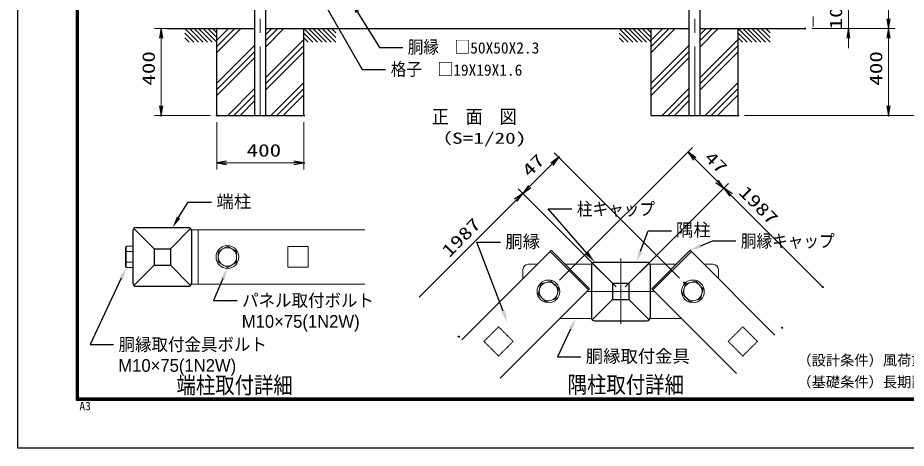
# Model space of a CAD drawing. Units: millimetres, scale not verified. Extents: x -4200 to 4200, y -2970 to 2970.
# Drawn here: x -4200 to -109, y -2970 to -990 of the extents above; entities that cross this region are included whole.
import ezdxf
from ezdxf.enums import TextEntityAlignment as Align

# ---------------------------------------------------------------- set-up
doc = ezdxf.new("R2010")
doc.units = ezdxf.units.MM
doc.header["$LTSCALE"] = 10
doc.header["$PDMODE"] = 32
doc.header["$PDSIZE"] = 5
for name, pattern in [('USER1', [0.375, 0.25, -0.125]), ('USER2', [1.125, 0.75, -0.125, 0.125, -0.125]), ('USER3', [50.8, 31.75, -6.35, 6.35, -6.35])]:
    doc.linetypes.add(name, pattern=pattern)
for name, color, linetype, lineweight in [('0-0_D-TTL-TXT', 7, 'Continuous', 25), ('0-1_D-STR-TXT', 7, 'Continuous', 25), ('0-2_D-STR2', 7, 'Continuous', 13), ('0-3_D-STR3', 3, 'Continuous', 13), ('0-4_D-STR1', 1, 'Continuous', 25), ('0-5_D-BMK', 2, 'USER2', 13), ('0-6_D-STR-DIM', 7, 'Continuous', 13), ('0-7_0', 7, 'Continuous', 25), ('0-9_D-STR4', 7, 'Continuous', 25), ('0-A_D-BGD', 7, 'Continuous', 25), ('0-C_D-TTL', 7, 'Continuous', 25)]:
    doc.layers.add(name, color=color, linetype=linetype, lineweight=lineweight)
doc.layers.add('0-8_Defpoints', color=8, linetype='Continuous')
doc.styles.add('ＭＳ ゴシック', font='')
doc.styles.add('ＭＳ Ｐゴシック', font='')
doc.styles.get('ＭＳ ゴシック').set_extended_font_data('MS Gothic')
doc.styles.get('ＭＳ Ｐゴシック').set_extended_font_data('MS PGothic')

# ---------------------------------------------------------------- blocks, each defined once
blk = doc.blocks.new('DARROWS')
at = {"layer": '0-7_0'}
blk.add_line((0, 0), (-9.991, 0), dxfattribs=at)
blk.add_lwpolyline([(-10, -1.667), (0, 0), (-10, 1.667)], dxfattribs=at)
blk = doc.blocks.new('MLeader1')
at = {"layer": '0-1_D-STR-TXT'}
blk.add_lwpolyline([(-3459.5, -1908.97), (-3415.65, -1837.21), (-3307.65, -1837.21)], dxfattribs=at)
blk.add_solid([(-3451.82, -1913.66), (-3467.18, -1904.27), (-3487.66, -1955.04)], dxfattribs=at)
at = {"layer": '0-1_D-STR-TXT', "style": 'ＭＳ Ｐゴシック'}
blk.add_text('端柱', height=58.58, dxfattribs=at).set_placement((-3285.24, -1881.45), align=Align.BOTTOM_LEFT)
blk = doc.blocks.new('MLeader2')
at = {"layer": '0-1_D-STR-TXT'}
blk.add_lwpolyline([(-3255.57, -2188.81), (-3298.05, -2289.77), (-3190.05, -2289.77)], dxfattribs=at)
blk.add_solid([(-3263.86, -2185.32), (-3247.27, -2192.31), (-3234.62, -2139.04)], dxfattribs=at)
at = {"layer": '0-1_D-STR-TXT', "style": 'ＭＳ Ｐゴシック', "width": 0.95}
blk.add_text('パネル取付ボルト', height=58.56, dxfattribs=at).set_placement((-3167.04, -2336.57), align=Align.BOTTOM_LEFT)
at = {"layer": '0-1_D-STR-TXT', "style": 'ＭＳ Ｐゴシック'}
blk.add_text('M10×75(1N2W)', height=58.56, dxfattribs=at).set_placement((-3168.56, -2433.32), align=Align.BOTTOM_LEFT)
blk = doc.blocks.new('MLeader3')
at = {"layer": '0-1_D-STR-TXT'}
blk.add_lwpolyline([(-3723.16, -2187.89), (-3866.62, -2492.48), (-3758.62, -2492.48)], dxfattribs=at)
blk.add_solid([(-3731.3, -2184.06), (-3715.02, -2191.73), (-3700.15, -2139.04)], dxfattribs=at)
at = {"layer": '0-1_D-STR-TXT', "style": 'ＭＳ Ｐゴシック', "width": 0.95}
blk.add_text('胴縁取付金具ボルト', height=58.56, dxfattribs=at).set_placement((-3735.94, -2539.29), align=Align.BOTTOM_LEFT)
at = {"layer": '0-1_D-STR-TXT', "style": 'ＭＳ Ｐゴシック'}
blk.add_text('M10×75(1N2W)', height=58.56, dxfattribs=at).set_placement((-3737.13, -2636.04), align=Align.BOTTOM_LEFT)
blk = doc.blocks.new('MLeader4')
at = {"layer": '0-1_D-STR-TXT'}
blk.add_lwpolyline([(-1332.32, -2063), (-1298.07, -1969.08), (-1190.07, -1969.08)], dxfattribs=at)
blk.add_solid([(-1323.87, -2066.08), (-1340.78, -2059.91), (-1350.83, -2113.73)], dxfattribs=at)
at = {"layer": '0-1_D-STR-TXT', "style": 'ＭＳ Ｐゴシック'}
blk.add_text('隅柱', height=58.58, dxfattribs=at).set_placement((-1169.22, -2012.68), align=Align.BOTTOM_LEFT)
blk = doc.blocks.new('MLeader5')
at = {"layer": '0-1_D-STR-TXT'}
blk.add_lwpolyline([(-1964.9, -2340.15), (-2085.55, -2021.21), (-1977.55, -2021.21)], dxfattribs=at)
blk.add_solid([(-1956.48, -2336.97), (-1973.31, -2343.34), (-1945.79, -2390.66)], dxfattribs=at)
at = {"layer": '0-1_D-STR-TXT', "style": 'ＭＳ Ｐゴシック'}
blk.add_text('胴縁', height=58.58, dxfattribs=at).set_placement((-1954.87, -2065.72), align=Align.BOTTOM_LEFT)
blk = doc.blocks.new('MLeader6')
at = {"layer": '0-1_D-STR-TXT'}
blk.add_lwpolyline([(-1054.35, -2038.27), (-1001.04, -2015.82), (-893.04, -2015.82)], dxfattribs=at)
blk.add_solid([(-1050.86, -2046.56), (-1057.85, -2029.97), (-1104.12, -2059.22)], dxfattribs=at)
at = {"layer": '0-1_D-STR-TXT', "style": 'ＭＳ Ｐゴシック', "width": 0.9}
blk.add_text('胴縁キャップ', height=58.56, dxfattribs=at).set_placement((-870.36, -2063.41), align=Align.BOTTOM_LEFT)
blk = doc.blocks.new('MLeader7')
at = {"layer": '0-1_D-STR-TXT'}
blk.add_lwpolyline([(-1654.74, -2422.39), (-1715.57, -2548.86), (-1607.57, -2548.86)], dxfattribs=at)
blk.add_solid([(-1662.85, -2418.49), (-1646.63, -2426.29), (-1631.33, -2373.73)], dxfattribs=at)
at = {"layer": '0-1_D-STR-TXT', "style": 'ＭＳ Ｐゴシック'}
blk.add_text('胴縁取付金具', height=58.58, dxfattribs=at).set_placement((-1584.89, -2593.22), align=Align.BOTTOM_LEFT)
blk = doc.blocks.new('MLeader8')
at = {"layer": '0-1_D-STR-TXT'}
blk.add_lwpolyline([(-1579.35, -2073), (-1757.24, -1868.67), (-1649.24, -1868.67)], dxfattribs=at)
blk.add_solid([(-1572.56, -2067.09), (-1586.14, -2078.91), (-1543.89, -2113.73)], dxfattribs=at)
at = {"layer": '0-1_D-STR-TXT', "style": 'ＭＳ Ｐゴシック', "width": 0.9}
blk.add_text('柱キャップ', height=58.58, dxfattribs=at).set_placement((-1625.92, -1916.25), align=Align.BOTTOM_LEFT)
blk = doc.blocks.new('MLeader10')
at = {"layer": '0-1_D-STR-TXT'}
blk.add_lwpolyline([(-2636.23, -963.23), (-2535.08, -1126.39), (-2427.08, -1126.39)], dxfattribs=at)
blk.add_solid([(-2643.87, -967.97), (-2628.58, -958.49), (-2664.68, -917.34)], dxfattribs=at)
at = {"layer": '0-1_D-STR-TXT', "style": 'ＭＳ Ｐゴシック', "width": 0.9}
blk.add_text('胴縁\u3000□', height=58.56, dxfattribs=at).set_placement((-2404.4, -1170.9), align=Align.BOTTOM_LEFT)
at = {"layer": '0-1_D-STR-TXT', "style": 'ＭＳ ゴシック'}
blk.add_text('50X50X2.3', height=51.95, dxfattribs=at).set_placement((-2116.69, -1169.63), align=Align.BOTTOM_LEFT)
blk = doc.blocks.new('MLeader11')
at = {"layer": '0-1_D-STR-TXT'}
blk.add_lwpolyline([(-2806.01, -891.48), (-2614.58, -1228.23), (-2506.58, -1228.23)], dxfattribs=at)
blk.add_solid([(-2813.84, -895.92), (-2798.19, -887.03), (-2832.7, -844.53)], dxfattribs=at)
at = {"layer": '0-1_D-STR-TXT', "style": 'ＭＳ Ｐゴシック', "width": 0.9}
blk.add_text('格子\u3000□', height=58.56, dxfattribs=at).set_placement((-2482.66, -1272.89), align=Align.BOTTOM_LEFT)
at = {"layer": '0-1_D-STR-TXT', "style": 'ＭＳ ゴシック'}
blk.add_text('19X19X1.6', height=51.95, dxfattribs=at).set_placement((-2194.94, -1271.62), align=Align.BOTTOM_LEFT)

msp = doc.modelspace()

# ---------------------------------------------------------------- linework, layer by layer
at = {"layer": '0-2_D-STR2'}
for p, q in [((-2601.27, -1965.04), (-3369.62, -1965.04)), ((-3369.62, -1965.04), (-3369.62, -2215.04)), ((-1749.32, -2064.88), (-2155.25, -2470.8)), ((-1749.32, -2064.88), (-1572.55, -2241.66)), ((-1275.24, -2241.66), (-1098.47, -2064.88)), ((-1098.47, -2064.88), (-713.88, -2449.47)), ((-2601.27, -2215.04), (-3369.62, -2215.04)), ((-1572.55, -2241.66), (-1978.47, -2647.58)), ((-1275.24, -2241.66), (-890.65, -2626.24))]:
    msp.add_line(p, q, dxfattribs=at)
at = {"layer": '0-2_D-STR2', "linetype": 'USER1'}
for p, q in [((-2862.12, -2042.54), (-2957.12, -2042.54)), ((-2957.12, -2137.54), (-2957.12, -2042.54)), ((-2862.12, -2137.54), (-2862.12, -2042.54)), ((-2862.12, -2137.54), (-2957.12, -2137.54)), ((-1986.2, -2411.36), (-2053.38, -2478.54)), ((-1919.03, -2478.54), (-1986.2, -2411.36)), ((-861.59, -2411.36), (-928.76, -2478.54)), ((-861.59, -2411.36), (-794.41, -2478.54)), ((-1986.2, -2545.71), (-2053.38, -2478.54)), ((-1919.03, -2478.54), (-1986.2, -2545.71)), ((-928.76, -2478.54), (-861.59, -2545.71)), ((-794.41, -2478.54), (-861.59, -2545.71))]:
    msp.add_line(p, q, dxfattribs=at)
at = {"layer": '0-3_D-STR3'}
for p, q in [((-3369.62, -1965.04), (-3400.48, -1965.04)), ((-3700.15, -2041.04), (-3669.62, -2041.04)), ((-3700.15, -2041.04), (-3700.15, -2139.04)), ((-3669.62, -2041.04), (-3669.62, -2139.04)), ((-3234.62, -2041.04), (-3277.12, -2065.58)), ((-3234.62, -2041.04), (-3192.12, -2065.58)), ((-3704.62, -2053.31), (-3704.62, -2126.77)), ((-3704.62, -2053.31), (-3704.62, -2065.58)), ((-3700.15, -2065.58), (-3669.62, -2065.58)), ((-3277.12, -2065.58), (-3277.12, -2114.5)), ((-3192.12, -2065.58), (-3192.12, -2114.5)), ((-1743.67, -2059.22), (-1749.32, -2064.88)), ((-1572.55, -2241.66), (-1749.32, -2064.88)), ((-1743.67, -2059.22), (-1566.89, -2236)), ((-1280.9, -2236), (-1104.12, -2059.22)), ((-1098.47, -2064.88), (-1275.24, -2241.66)), ((-1104.12, -2059.22), (-1098.47, -2064.88)), ((-3700.15, -2114.5), (-3669.62, -2114.5)), ((-3234.62, -2139.04), (-3277.12, -2114.5)), ((-3234.62, -2139.04), (-3192.12, -2114.5)), ((-1848.89, -2123.73), (-1808.17, -2123.73)), ((-1679.16, -2123.73), (-1558.04, -2123.73)), ((-1168.63, -2123.73), (-1289.75, -2123.73)), ((-998.89, -2123.73), (-1039.62, -2123.73)), ((-3700.15, -2139.04), (-3669.62, -2139.04)), ((-1873.89, -2189.45), (-1873.89, -2148.73)), ((-973.89, -2189.45), (-973.89, -2148.73)), ((-1791.04, -2214.08), (-1743.64, -2201.38)), ((-1743.64, -2201.38), (-1709.05, -2235.97)), ((-1126.04, -2214.08), (-1078.64, -2201.38)), ((-1078.64, -2201.38), (-1044.05, -2235.97)), ((-3369.62, -2215.04), (-3400.48, -2215.04)), ((-1791.04, -2214.08), (-1803.74, -2261.48)), ((-1721.75, -2283.37), (-1709.05, -2235.97)), ((-1566.89, -2236), (-1572.55, -2241.66)), ((-1280.9, -2236), (-1275.24, -2241.66)), ((-1126.04, -2214.08), (-1138.74, -2261.48)), ((-1056.75, -2283.37), (-1044.05, -2235.97)), ((-1803.74, -2261.48), (-1769.15, -2296.08)), ((-1721.75, -2283.37), (-1769.15, -2296.08)), ((-1138.74, -2261.48), (-1104.15, -2296.08)), ((-1056.75, -2283.37), (-1104.15, -2296.08)), ((-1704.62, -2373.73), (-1558.04, -2373.73)), ((-1143.17, -2373.73), (-1289.75, -2373.73))]:
    msp.add_line(p, q, dxfattribs=at)
for centre, radius in [((-3234.62, -2090.04), 52.5), ((-3234.62, -2090.04), 42.5), ((-1756.39, -2248.73), 52.5), ((-1756.39, -2248.73), 42.5), ((-1091.39, -2248.73), 52.5), ((-1091.39, -2248.73), 42.5)]:
    msp.add_circle(centre, radius, dxfattribs=at)
for centre, radius, start, end in [((-3685.56, -2053.31), 19.06, 139.92558, 220.07442), ((-3635.51, -2090.04), 69.11, 159.26918, 200.73082), ((-3685.56, -2126.77), 19.06, 139.92558, 220.07442), ((-1848.89, -2148.73), 25, 90, 180), ((-998.89, -2148.73), 25, 360, 90)]:
    msp.add_arc(centre, radius, start, end, dxfattribs=at)
at = {"layer": '0-4_D-STR1'}
for p, q in [((-3108.22, -1439.1), (-3108.22, 749.9)), ((-3058.22, -1439.1), (-3058.22, 749.9)), ((-1108.22, -1439.1), (-1108.22, 749.9)), ((-1058.22, -1439.1), (-1058.22, 749.9)), ((-3108.22, -1439.1), (-3058.22, -1439.1)), ((-1108.22, -1439.1), (-1058.22, -1439.1)), ((-3665.23, -1959.44), (-3572.12, -2052.54)), ((-3654.62, -1955.04), (-3414.62, -1955.04)), ((-3497.12, -2052.54), (-3404.02, -1959.44)), ((-3669.62, -1970.04), (-3669.62, -2210.04)), ((-3399.62, -1970.04), (-3399.62, -2210.04)), ((-3572.12, -2052.54), (-3572.12, -2127.54)), ((-3572.12, -2052.54), (-3497.12, -2052.54)), ((-3497.12, -2052.54), (-3497.12, -2127.54)), ((-1554.5, -2118.12), (-1461.39, -2211.23)), ((-1543.89, -2113.73), (-1303.89, -2113.73)), ((-1386.39, -2211.23), (-1293.29, -2118.12)), ((-3665.23, -2220.65), (-3572.12, -2127.54)), ((-3572.12, -2127.54), (-3497.12, -2127.54)), ((-3404.02, -2220.65), (-3497.12, -2127.54)), ((-1558.89, -2128.73), (-1558.89, -2368.73)), ((-1288.89, -2128.73), (-1288.89, -2368.73)), ((-3654.62, -2225.04), (-3414.62, -2225.04)), ((-1461.39, -2211.23), (-1461.39, -2286.23)), ((-1461.39, -2211.23), (-1386.39, -2211.23)), ((-1386.39, -2211.23), (-1386.39, -2286.23)), ((-1554.5, -2379.33), (-1461.39, -2286.23)), ((-1461.39, -2286.23), (-1386.39, -2286.23)), ((-1293.29, -2379.33), (-1386.39, -2286.23)), ((-1543.89, -2383.73), (-1303.89, -2383.73))]:
    msp.add_line(p, q, dxfattribs=at)
for centre, start, end in [((-3654.62, -1970.04), 90, 180), ((-3414.62, -1970.04), 0, 90), ((-1543.89, -2128.73), 90, 180), ((-1303.89, -2128.73), 360, 90), ((-3654.62, -2210.04), 180, 270), ((-3414.62, -2210.04), 270, 0), ((-1543.89, -2368.73), 180, 270), ((-1303.89, -2368.73), 270, 360)]:
    msp.add_arc(centre, 15, start, end, dxfattribs=at)
at = {"layer": '0-5_D-BMK', "linetype": 'USER3'}
for p, q in [((-3083.22, -1439.1), (-3083.22, 763)), ((-1083.22, -1439.1), (-1083.22, 765.9))]:
    msp.add_line(p, q, dxfattribs=at)
at = {"layer": '0-5_D-BMK'}
for p, q in [((-1423.89, -2097.6), (-1423.89, -2399.85)), ((-1575.02, -2248.73), (-1272.77, -2248.73))]:
    msp.add_line(p, q, dxfattribs=at)
at = {"layer": '0-6_D-STR-DIM'}
for p, q in [((-190.68, 715.9), (-190.68, -994.1)), ((-375.6, -1039.1), (-375.6, -939.1)), ((-536.98, -984.1), (-536.98, -1029.1)), ((-3313.22, -1039.1), (-3570.09, -1039.1)), ((-544.48, -1039.1), (-160.68, -1039.1)), ((-544.48, -1039.1), (-345.6, -1039.1)), ((-544.48, -1039.1), (-160.68, -1039.1)), ((-3540.09, -1084.1), (-3540.09, -1394.1)), ((-375.6, -1084.1), (-375.6, -1129.1)), ((-190.68, -1084.1), (-190.68, -1394.1)), ((-3313.22, -1439.1), (-3570.09, -1439.1)), ((-3283.22, -1469.1), (-3283.22, -1687)), ((-2883.22, -1469.1), (-2883.22, -1687)), ((-853.22, -1439.1), (-160.68, -1439.1)), ((-853.22, -1439.1), (44.41, -1439.1)), ((-1705.08, -2197.51), (-1093.4, -1585.84)), ((-1153.27, -2186.85), (-1729.9, -1610.22)), ((-3238.22, -1657), (-2928.22, -1657)), ((-1843.12, -1765.87), (-1740.5, -1663.26)), ((-1082.79, -1638.87), (-980.23, -1741.43)), ((-1402.68, -2227.51), (-927.2, -1752.03)), ((-1402.68, -2227.51), (-927.2, -1752.03)), ((-1445.11, -2227.51), (-1896.15, -1776.47)), ((-1445.11, -2227.51), (-1896.15, -1776.47)), ((-2351.65, -2274.4), (-1906.75, -1829.51)), ((-916.6, -1805.07), (-493.04, -2228.63))]:
    msp.add_line(p, q, dxfattribs=at)
at = {"layer": '0-8_Defpoints'}
for p in [(-3283.22, -1039.1), (-574.48, -1039.1), (-190.68, -1039.1), (-3540.09, -1439.1), (-3283.22, -1439.1), (-3283.22, -1439.1), (-2883.22, -1439.1), (-883.22, -1439.1), (-190.68, -1439.1), (-1708.69, -1631.44), (-2883.22, -1657), (-1874.94, -1797.69), (-948.41, -1773.25), (-1132.05, -2208.07), (-1726.29, -2218.73), (-1423.89, -2248.73), (-493.04, -2228.63), (-680.01, -2415.6), (-2169.48, -2456.58)]:
    msp.add_point(p, dxfattribs=at)
at = {"layer": '0-9_D-STR4'}
for p, q in [((-3283.22, -1039.1), (-3108.22, -1039.1)), ((-3283.22, -1439.1), (-3283.22, -1039.1)), ((-3283.22, -1121.41), (-3200.92, -1039.1)), ((-3283.22, -1149.69), (-3172.64, -1039.1)), ((-3283.22, -1093.12), (-3229.2, -1039.1)), ((-3058.22, -1039.1), (-2883.22, -1039.1)), ((-3058.22, -1094.4), (-3002.93, -1039.1)), ((-3058.22, -1122.68), (-2974.65, -1039.1)), ((-3058.22, -1066.11), (-3032.22, -1040.11)), ((-1283.22, -1039.1), (-1108.22, -1039.1)), ((-1283.22, -1439.1), (-1283.22, -1039.1)), ((-1283.22, -1121.41), (-1200.92, -1039.1)), ((-1283.22, -1149.69), (-1172.64, -1039.1)), ((-1283.22, -1093.12), (-1229.2, -1039.1)), ((-1058.22, -1039.1), (-883.22, -1039.1)), ((-1058.22, -1094.4), (-1002.93, -1039.1)), ((-1058.22, -1122.68), (-974.65, -1039.1)), ((-1058.22, -1066.11), (-1032.22, -1040.11)), ((-3058.22, -1264.1), (-2883.22, -1089.1)), ((-1058.22, -1264.1), (-883.22, -1089.1)), ((-3283.22, -1291.11), (-3108.22, -1116.11)), ((-3283.22, -1319.4), (-3108.22, -1144.4)), ((-3058.22, -1292.39), (-2883.22, -1117.39)), ((-1283.22, -1291.11), (-1108.22, -1116.11)), ((-1283.22, -1319.4), (-1108.22, -1144.4)), ((-1058.22, -1292.39), (-883.22, -1117.39)), ((-3283.22, -1347.68), (-3108.22, -1172.68)), ((-3058.22, -1320.67), (-2883.22, -1145.67)), ((-1283.22, -1347.68), (-1108.22, -1172.68)), ((-1058.22, -1320.67), (-883.22, -1145.67)), ((-3035.23, -1439.1), (-2883.22, -1287.09)), ((-1035.23, -1439.1), (-883.22, -1287.09)), ((-3233.22, -1439.1), (-3108.22, -1314.1)), ((-3204.94, -1439.1), (-3108.22, -1342.39)), ((-3006.95, -1439.1), (-2883.22, -1315.38)), ((-2978.67, -1439.1), (-2883.22, -1343.66)), ((-1233.22, -1439.1), (-1108.22, -1314.1)), ((-1204.94, -1439.1), (-1108.22, -1342.39)), ((-1006.95, -1439.1), (-883.22, -1315.38)), ((-978.67, -1439.1), (-883.22, -1343.66)), ((-3176.66, -1439.1), (-3108.22, -1370.67)), ((-1176.66, -1439.1), (-1108.22, -1370.67))]:
    msp.add_line(p, q, dxfattribs=at)
for points in [[(-3283.22, -1439.1), (-2883.22, -1439.1), (-2883.22, -1039.1)], [(-1283.22, -1439.1), (-883.22, -1439.1), (-883.22, -1039.1)]]:
    msp.add_lwpolyline(points, dxfattribs=at)
at = {"layer": '0-A_D-BGD'}
for p, q in [((-3512.12, -1039.1), (-3283.22, -1039.1)), ((-3430.95, -1039.1), (-3368.08, -1101.98)), ((-3430.95, -1060.32), (-3389.29, -1101.98)), ((-3409.74, -1039.1), (-3346.86, -1101.98)), ((-3388.52, -1039.1), (-3325.65, -1101.98)), ((-3367.31, -1039.1), (-3304.44, -1101.98)), ((-3346.1, -1039.1), (-3283.22, -1101.98)), ((-3324.88, -1039.1), (-3283.22, -1080.76)), ((-3303.67, -1039.1), (-3283.22, -1059.55)), ((-2883.22, -1039.1), (-1283.22, -1039.1)), ((-2883.22, -1039.1), (-2820.35, -1101.98)), ((-2883.22, -1060.32), (-2841.57, -1101.98)), ((-2862.01, -1039.1), (-2799.14, -1101.98)), ((-2840.8, -1039.1), (-2777.93, -1101.98)), ((-2819.58, -1039.1), (-2756.71, -1101.98)), ((-2798.37, -1039.1), (-2735.5, -1101.98)), ((-2777.16, -1039.1), (-2735.5, -1080.76)), ((-2755.94, -1039.1), (-2735.5, -1059.55)), ((-1430.95, -1039.1), (-1368.08, -1101.98)), ((-1430.95, -1060.32), (-1389.29, -1101.98)), ((-1409.74, -1039.1), (-1346.86, -1101.98)), ((-1388.52, -1039.1), (-1325.65, -1101.98)), ((-1367.31, -1039.1), (-1304.44, -1101.98)), ((-1346.1, -1039.1), (-1283.22, -1101.98)), ((-1324.88, -1039.1), (-1283.22, -1080.76)), ((-1303.67, -1039.1), (-1283.22, -1059.55)), ((-883.22, -1039.1), (-574.48, -1039.1)), ((-883.22, -1039.1), (-820.35, -1101.98)), ((-883.22, -1060.32), (-841.57, -1101.98)), ((-862.01, -1039.1), (-799.14, -1101.98)), ((-840.8, -1039.1), (-777.93, -1101.98)), ((-819.58, -1039.1), (-756.71, -1101.98)), ((-798.37, -1039.1), (-735.5, -1101.98)), ((-777.16, -1039.1), (-735.5, -1080.76)), ((-755.94, -1039.1), (-735.5, -1059.55)), ((-3430.95, -1081.53), (-3410.5, -1101.98)), ((-2883.22, -1081.53), (-2862.78, -1101.98)), ((-1430.95, -1081.53), (-1410.5, -1101.98)), ((-883.22, -1081.53), (-862.78, -1101.98))]:
    msp.add_line(p, q, dxfattribs=at)
at = {"layer": '0-C_D-TTL', "color": 2}
msp.add_lwpolyline([(-4200, 2970), (4200, 2970), (4200, -2970), (-4200, -2970)], close=True, dxfattribs=at)
at = {"layer": '0-C_D-TTL'}
for points in [[(-3930, 2750), (3930, 2750), (3930, -2750), (-3930, -2750)], [(-3927.5, 2747.5), (3927.5, 2747.5), (3927.5, -2747.5), (-3927.5, -2747.5)], [(-3925, 2745), (3925, 2745), (3925, -2745), (-3925, -2745)], [(-3922.5, 2742.5), (3922.5, 2742.5), (3922.5, -2742.5), (-3922.5, -2742.5)], [(-3920, 2740), (3920, 2740), (3920, -2740), (-3920, -2740)]]:
    msp.add_lwpolyline(points, close=True, dxfattribs=at)

# ---------------------------------------------------------------- block references
at = {"layer": '0-1_D-STR-TXT'}
for name in ['MLeader11', 'MLeader10', 'MLeader1', 'MLeader8', 'MLeader4', 'MLeader5', 'MLeader6', 'MLeader3', 'MLeader2', 'MLeader7']:
    msp.add_blockref(name, (0, 0), dxfattribs=at)
at = {"layer": '0-6_D-STR-DIM', "xscale": 4.5, "yscale": 4.5}
for p, rotation in [((-190.68, -1039.1), 270), ((-3540.09, -1039.1), 90), ((-375.6, -1039.1), 90), ((-190.68, -1039.1), 90), ((-3540.09, -1439.1), 270), ((-190.68, -1439.1), 270), ((-1708.69, -1631.44), 45), ((-1114.61, -1607.05), 135), ((-3283.22, -1657), 180), ((-948.41, -1773.25), 315), ((-1874.94, -1797.69), 45), ((-1874.94, -1797.69), 225), ((-948.41, -1773.25), 135)]:
    msp.add_blockref('DARROWS', p, dxfattribs=dict(at, rotation=rotation))
msp.add_blockref('DARROWS', (-2883.22, -1657), dxfattribs=at)

# ---------------------------------------------------------------- texts
at = {"layer": '0-0_D-TTL-TXT', "style": 'ＭＳ ゴシック'}
for s, p in [('（設計条件）風荷重：昭和57年改正 建築基準法・同施行令に基づく風圧力に準拠。', (-610.6, -2603.6)), ('（基礎条件）長期許容地耐力98kN/㎡の場合。', (-610.6, -2703.6))]:
    msp.add_text(s, height=48.11, dxfattribs=at).set_placement(p, align=Align.BOTTOM_LEFT)
at = {"layer": '0-1_D-STR-TXT', "style": 'ＭＳ ゴシック'}
for s, height, width, p in [('正\u3000面\u3000図', 63.67, 0.9, (-2293.8, -1495.37)), ('（S=1/20)', 51.3, 1.4, (-2298.27, -1584.63)), ('端柱取付詳細', 76.97, 0.85, (-3469.32, -2741.65)), ('隅柱取付詳細', 76.97, 0.85, (-1668.15, -2739.29))]:
    msp.add_text(s, height=height, dxfattribs=dict(at, width=width)).set_placement(p, align=Align.BOTTOM_LEFT)
at = {"layer": '0-6_D-STR-DIM', "style": 'ＭＳ ゴシック', "width": 1.35}
for s, rotation, p in [('100', 90, (-387, -1043.1)), ('400', 90, (-3551.49, -1302.1)), ('400', 90, (-202.08, -1302.1)), ('47', 45, (-1831.69, -1738.32)), ('47', 315, (-1055.27, -1650.27)), ('1987', 315, (-896.3, -1809.24)), ('1987', 45, (-2200.9, -2107.53))]:
    msp.add_text(s, height=57.7, rotation=rotation, dxfattribs=at).set_placement(p, align=Align.BOTTOM_LEFT)
msp.add_text('400', height=57.7, dxfattribs=at).set_placement((-3146.22, -1645.6), align=Align.BOTTOM_LEFT)
at = {"layer": '0-C_D-TTL', "style": 'ＭＳ ゴシック'}
msp.add_text('A3', height=38.48, dxfattribs=at).set_placement((-3916.09, -2806.81), align=Align.BOTTOM_LEFT)

doc.saveas('drawing.dxf')
